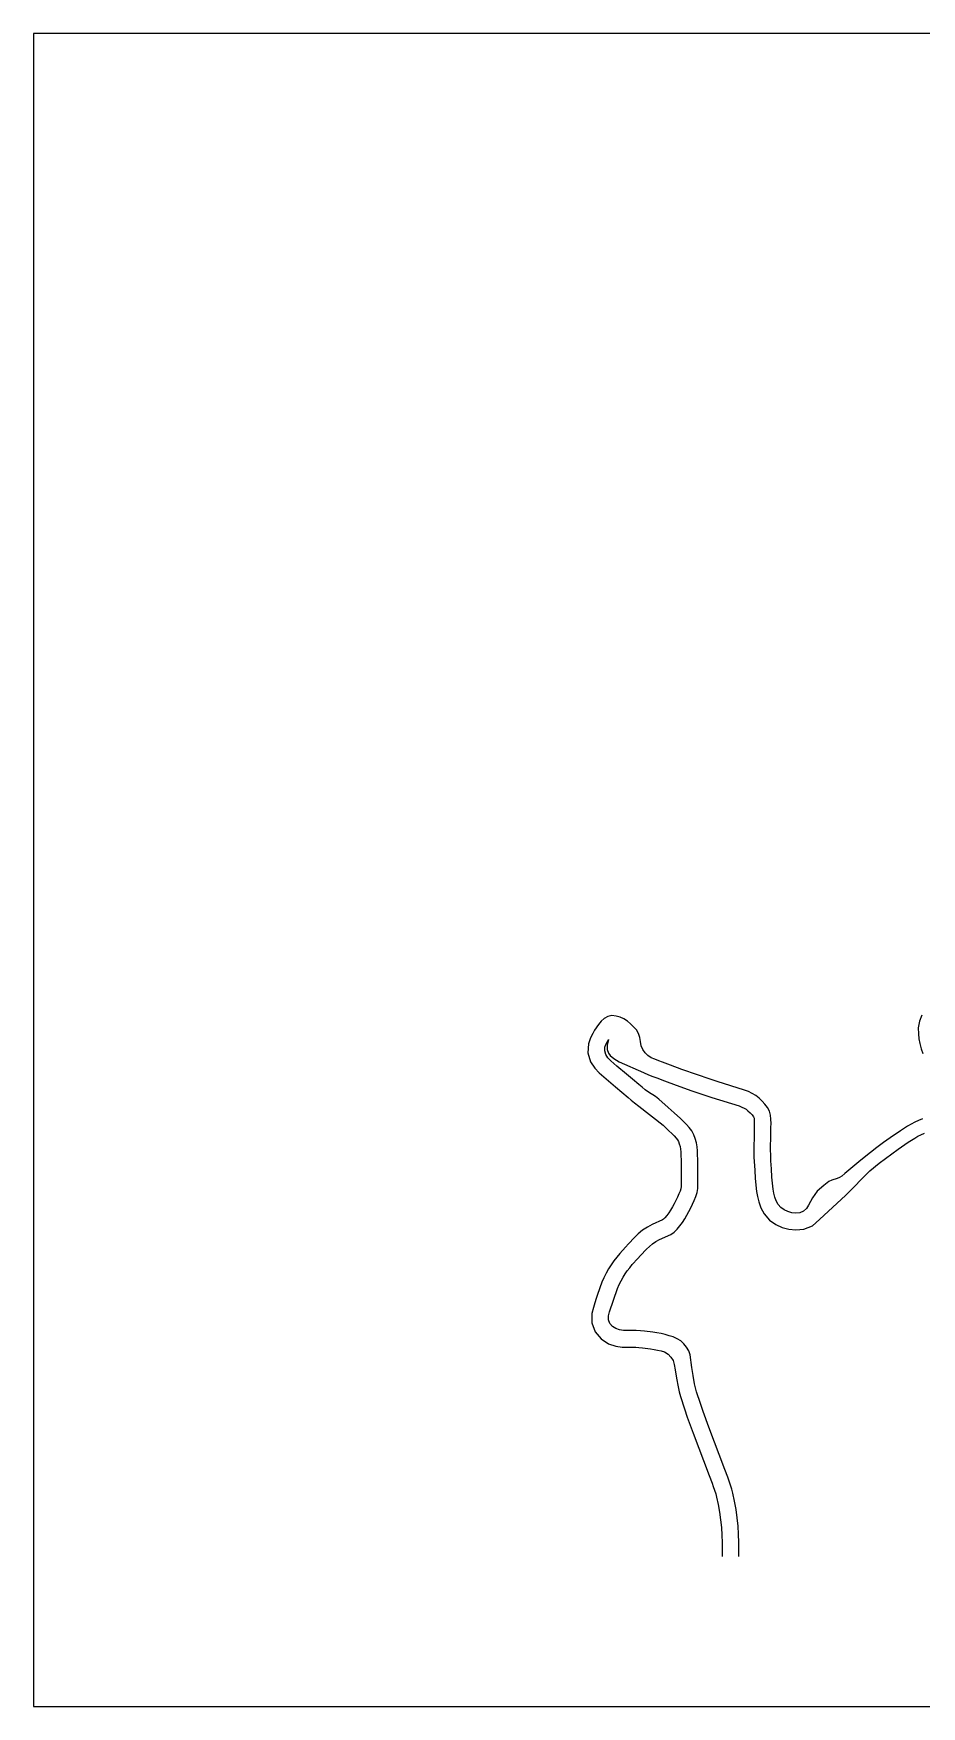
# Model space of a CAD drawing. Header units: metres. Extents: x -29069 to -12000, y -243240 to -120000.
# Drawn here: x -15200 to -14881, y -120600 to -120000 of the extents above; entities that cross this region are included whole.
import ezdxf

# ---------------------------------------------------------------- set-up
doc = ezdxf.new("R2010")
doc.units = ezdxf.units.M
doc.header["$LTSCALE"] = 2.5
doc.layers.add('図郭', color=7, linetype='Continuous')
doc.layers.add('道路', color=7, linetype='Continuous')

msp = doc.modelspace()

# ---------------------------------------------------------------- linework, layer by layer
at = {"layer": '図郭'}
msp.add_lwpolyline([(-15200, -120600), (-14400, -120600), (-14400, -120000), (-15200, -120000)], close=True, dxfattribs=at)
at = {"layer": '道路'}
for points in [[(-14881.2, -120389.18), (-14882.56, -120389.8), (-14883.91, -120390.44), (-14885.24, -120391.12), (-14886.53, -120391.87), (-14889.02, -120393.5), (-14892.7, -120396.01), (-14895.12, -120397.71), (-14897.49, -120399.46), (-14899.82, -120401.28), (-14903.28, -120404.09), (-14908.96, -120408.9), (-14910.11, -120409.79), (-14910.96, -120410.28), (-14911.75, -120410.62), (-14913.67, -120411.2), (-14914.78, -120411.66), (-14916.49, -120413.13), (-14918.97, -120415.13), (-14920.6, -120417.55), (-14921.98, -120420.21), (-14922.77, -120421.45), (-14923.84, -120422.4), (-14925.15, -120422.92), (-14926.56, -120423.07), (-14928.01, -120422.9), (-14929.43, -120422.52), (-14930.77, -120421.92), (-14931.96, -120421.08), (-14932.9, -120419.96), (-14933.59, -120418.66), (-14934.09, -120417.29), (-14934.45, -120415.89), (-14934.68, -120414.48), (-14935.14, -120410.15), (-14935.35, -120407.22), (-14935.53, -120404.27), (-14935.59, -120402.8), (-14935.62, -120399.82), (-14935.51, -120395.33), (-14935.49, -120392.36), (-14935.48, -120390.87), (-14935.5, -120389.37), (-14935.64, -120387.89), (-14936.03, -120386.5), (-14936.76, -120385.19), (-14937.68, -120383.99), (-14938.7, -120382.88), (-14939.78, -120381.85), (-14940.95, -120380.89), (-14942.21, -120380.1), (-14943.56, -120379.48), (-14944.94, -120378.94), (-14954.85, -120375.84), (-14957.66, -120374.93), (-14961.86, -120373.5), (-14967.41, -120371.49), (-14971.58, -120369.97), (-14974.36, -120368.95), (-14975.74, -120368.43), (-14977.11, -120367.89), (-14978.45, -120367.31), (-14979.66, -120366.57), (-14980.67, -120365.55), (-14981.48, -120364.35), (-14982.05, -120363.01), (-14982.3, -120361.55), (-14982.56, -120360.06), (-14983.06, -120358.63), (-14983.7, -120357.27), (-14985.82, -120355.15), (-14986.98, -120354.2), (-14988.23, -120353.37), (-14989.6, -120352.78), (-14991.05, -120352.38), (-14992.53, -120352.18), (-14993.99, -120352.5), (-14995.28, -120353.25), (-14996.38, -120354.27), (-14997.31, -120355.44), (-14998.74, -120357.48), (-14999.4, -120358.67), (-15000.18, -120360.17), (-15000.96, -120362.33), (-15001.2, -120365.54), (-15000.23, -120368.76), (-14998.66, -120371.12), (-14997.12, -120372.73), (-14994.66, -120374.88), (-14991.22, -120377.77), (-14988.96, -120379.66), (-14986.73, -120381.55), (-14985.58, -120382.5), (-14984.39, -120383.49), (-14982.92, -120384.64), (-14974.22, -120391.55), (-14972.07, -120393.55), (-14971.06, -120394.51), (-14970.17, -120395.39), (-14969.47, -120396.17), (-14968.99, -120396.82), (-14968.67, -120397.41), (-14968.37, -120398.2), (-14968.11, -120399.15), (-14967.93, -120400.11), (-14967.83, -120401.13), (-14967.73, -120405.34), (-14967.69, -120409.75), (-14967.69, -120411.2), (-14967.69, -120412.55), (-14967.73, -120413.53), (-14967.87, -120414.29), (-14968.11, -120415.14), (-14968.51, -120416.15), (-14969.04, -120417.33), (-14969.61, -120418.52), (-14970.22, -120419.69), (-14970.85, -120420.84), (-14971.51, -120421.94), (-14972.18, -120422.96), (-14972.88, -120423.92), (-14973.53, -120424.72), (-14974, -120425.18), (-14974.36, -120425.44), (-14978.15, -120427.18), (-14979.8, -120428.08), (-14981.53, -120429.18), (-14983.15, -120430.53), (-14984.46, -120431.82), (-14986.62, -120434.09), (-14987.71, -120435.26), (-14989.76, -120437.59), (-14990.82, -120438.85), (-14991.88, -120440.19), (-14992.85, -120441.58), (-14993.74, -120443.02), (-14994.59, -120444.56), (-14995.39, -120446.2), (-14996.1, -120447.87), (-14997.67, -120452.26), (-14998.18, -120453.7), (-14998.68, -120455.18), (-14999.2, -120456.84), (-14999.74, -120459.1), (-14999.8, -120462.39), (-14998.49, -120465.65), (-14996.44, -120468.19), (-14993.77, -120469.94), (-14991.11, -120470.79), (-14988.85, -120471.1), (-14986.93, -120471.17), (-14983.99, -120471.13), (-14982.83, -120471.2), (-14981.54, -120471.34), (-14978.72, -120471.7), (-14977.41, -120471.91), (-14976.14, -120472.15), (-14974.88, -120472.44), (-14973.67, -120472.77), (-14972.42, -120473.6), (-14971.38, -120474.67), (-14970.6, -120475.95), (-14970.19, -120477.39), (-14969.8, -120479.26), (-14969.35, -120482.27), (-14968.82, -120485.4), (-14968.42, -120487.15), (-14967.95, -120488.84), (-14966.51, -120493.26), (-14965.52, -120496.19), (-14963.43, -120501.91), (-14957.64, -120517.16), (-14956.63, -120519.85), (-14956.17, -120521.12), (-14955.32, -120523.72), (-14955.01, -120524.87), (-14954.42, -120527.54), (-14953.93, -120530.26), (-14953.55, -120533), (-14953.28, -120535.75), (-14953.11, -120538.49), (-14953.03, -120541.23), (-14953.02, -120546.15)], [(-14881.4, -120352.05), (-14882.22, -120354.22), (-14882.65, -120356.58), (-14882.61, -120358.74), (-14882.41, -120360.49), (-14882.12, -120362.26), (-14881.67, -120364.09), (-14881.09, -120365.8)], [(-14947.02, -120546.14), (-14947.03, -120541.13), (-14947.11, -120538.22), (-14947.3, -120535.27), (-14947.59, -120532.29), (-14948, -120529.32), (-14948.54, -120526.36), (-14949.18, -120523.44), (-14949.57, -120522), (-14950.5, -120519.16), (-14951, -120517.78), (-14952.03, -120515.04), (-14957.81, -120499.81), (-14959.86, -120494.2), (-14960.82, -120491.37), (-14962.2, -120487.1), (-14962.61, -120485.67), (-14962.93, -120484.24), (-14963.42, -120481.33), (-14963.86, -120478.39), (-14964.52, -120473.92), (-14965.01, -120472.47), (-14965.76, -120471.13), (-14966.72, -120469.95), (-14967.85, -120468.91), (-14969.14, -120468.09), (-14970.53, -120467.47), (-14971.97, -120467.01), (-14973.43, -120466.62), (-14974.9, -120466.28), (-14976.38, -120466), (-14977.87, -120465.76), (-14980.84, -120465.38), (-14982.34, -120465.22), (-14983.85, -120465.13), (-14986.85, -120465.17), (-14988.33, -120465.11), (-14989.78, -120464.92), (-14991.16, -120464.47), (-14992.36, -120463.69), (-14993.25, -120462.58), (-14993.78, -120461.28), (-14993.75, -120459.86), (-14993.41, -120458.44), (-14992.97, -120457.04), (-14992.5, -120455.66), (-14992.02, -120454.26), (-14990.5, -120450.05), (-14989.93, -120448.67), (-14989.27, -120447.34), (-14988.56, -120446.05), (-14987.84, -120444.88), (-14987.06, -120443.76), (-14986.17, -120442.63), (-14985.22, -120441.5), (-14983.26, -120439.29), (-14982.25, -120438.19), (-14980.18, -120436.03), (-14979.12, -120434.99), (-14977.99, -120434.04), (-14976.74, -120433.25), (-14975.45, -120432.54), (-14971.39, -120430.67), (-14970.16, -120429.83), (-14969.08, -120428.76), (-14968.13, -120427.59), (-14967.24, -120426.37), (-14966.42, -120425.12), (-14965.65, -120423.83), (-14964.93, -120422.52), (-14964.24, -120421.19), (-14963.6, -120419.85), (-14962.99, -120418.48), (-14962.43, -120417.09), (-14962.01, -120415.64), (-14961.76, -120414.17), (-14961.69, -120412.69), (-14961.69, -120411.2), (-14961.69, -120409.71), (-14961.73, -120405.24), (-14961.84, -120400.77), (-14961.98, -120399.28), (-14962.26, -120397.8), (-14962.66, -120396.34), (-14963.19, -120394.92), (-14963.92, -120393.58), (-14964.82, -120392.37), (-14965.82, -120391.25), (-14966.89, -120390.2), (-14967.97, -120389.17), (-14970.16, -120387.14), (-14972.36, -120385.13), (-14975.69, -120382.14), (-14976.94, -120381.28), (-14979.48, -120379.72), (-14980.62, -120378.81), (-14981.75, -120377.88), (-14982.87, -120376.95), (-14985.11, -120375.07), (-14987.36, -120373.18), (-14990.75, -120370.33), (-14992.96, -120368.39), (-14993.96, -120367.35), (-14994.74, -120366.18), (-14995.13, -120364.88), (-14995.04, -120363.59), (-14994.68, -120362.58), (-14994.12, -120361.51), (-14993.74, -120360.84), (-14994.23, -120362.82), (-14994.25, -120364.36), (-14993.76, -120365.7), (-14993.13, -120366.51), (-14991.87, -120367.6), (-14989.94, -120368.77), (-14981.23, -120372.65), (-14979.4, -120373.44), (-14977.89, -120374.03), (-14976.45, -120374.58), (-14973.64, -120375.61), (-14969.46, -120377.13), (-14963.85, -120379.16), (-14959.55, -120380.62), (-14956.66, -120381.56), (-14946.94, -120384.6), (-14945.91, -120385), (-14945.07, -120385.39), (-14944.45, -120385.78), (-14943.76, -120386.35), (-14942.98, -120387.09), (-14942.27, -120387.85), (-14941.79, -120388.48), (-14941.61, -120388.8), (-14941.56, -120388.99), (-14941.49, -120389.68), (-14941.48, -120390.89), (-14941.49, -120392.32), (-14941.51, -120395.23), (-14941.62, -120399.77), (-14941.59, -120402.95), (-14941.52, -120404.58), (-14941.34, -120407.62), (-14941.11, -120410.69), (-14940.63, -120415.29), (-14940.33, -120417.13), (-14939.83, -120419.06), (-14939.09, -120421.11), (-14937.9, -120423.33), (-14936.07, -120425.52), (-14933.75, -120427.17), (-14931.43, -120428.2), (-14929.14, -120428.81), (-14926.61, -120429.1), (-14923.71, -120428.81), (-14920.66, -120427.6), (-14918.15, -120425.38), (-14908.7, -120416.59), (-14900.09, -120407.94), (-14896.71, -120405.19), (-14894.47, -120403.44), (-14892.2, -120401.77), (-14889.85, -120400.12), (-14886.25, -120397.66), (-14883.9, -120396.13), (-14882.84, -120395.51), (-14881.7, -120394.93), (-14880.45, -120394.33)]]:
    msp.add_lwpolyline(points, dxfattribs=at)

doc.saveas('drawing.dxf')
